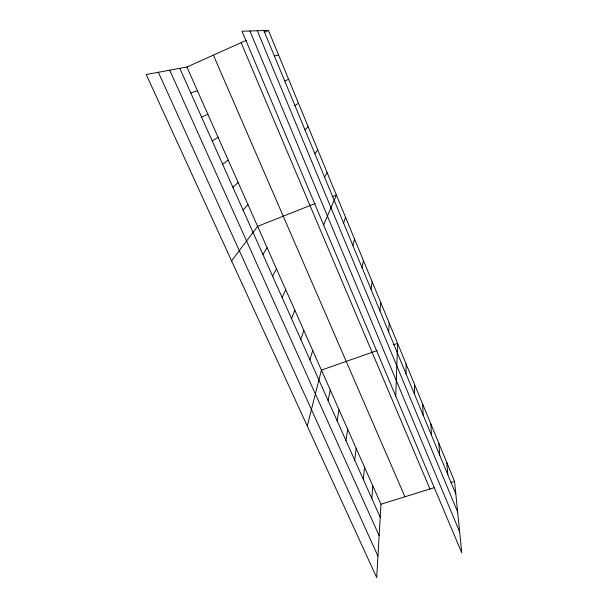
<?xml version="1.0" encoding="UTF-8"?>
<svg xmlns="http://www.w3.org/2000/svg" width="608" height="608" viewBox="0 0 608 608"><rect width="100%" height="100%" fill="white"/><g stroke="black" fill="none" stroke-linecap="round" stroke-linejoin="round"><path stroke-width="0.91" d="M406.007 373.768L406.083 363.941M395.747 396.15L397.594 343.36L393.33 344.858M186.884 67.017L380.958 504.207L376.709 577.6L146.232 74.526L186.884 67.017L246.21 40.371M388.649 331.862L389.226 323.091M371.822 498.476L372.81 485.838M363.318 479.431L364.542 467.218M379.909 310.756L380.737 302.533M354.7 460.112L356.159 448.339M371.032 289.332L372.126 281.671M345.952 440.511L347.662 429.195M337.075 420.622L339.044 409.769M362.026 267.581L363.394 260.505M328.062 400.444L330.296 390.078M352.883 245.503L354.525 239.02M307.253 425.995L321.427 370.097L377.196 350.52M309.92 359.807L312.694 350.428M343.596 223.083L345.534 217.223M300.793 339.34L303.84 330.478M291.521 318.584L294.857 310.247M323.631 224.96L336.399 195.1L331.991 196.848M282.12 297.517L285.752 289.72M272.574 276.131L276.503 268.903M324.588 177.202L327.127 172.634M262.884 254.433L267.132 247.783M314.86 153.718L317.718 149.834M231.595 260.855L257.617 226.343L315.278 203.475M243.063 210.034L247.958 204.592M304.98 129.861L308.157 126.677M232.925 187.317L238.161 182.522M222.634 164.259L228.213 160.109M294.941 105.625L298.46 103.17M212.177 140.836L218.112 137.362M264.138 32.323L268.424 30.4L454.564 481.399L461.768 552.87L242.022 31.221L268.424 30.4M284.742 81.001L288.602 79.291M201.56 117.048L207.868 114.274M380.958 504.207L434.34 487.662M451.037 482.486L454.564 481.399M190.768 92.88L197.456 90.828M274.375 55.974L278.593 55.039M158.354 72.291L377.956 556.107M169.723 70.186L379.141 535.656M179.808 68.324L380.205 517.256M213.385 55.115L404.936 496.774M241.11 42.666L429.962 489.022M249.911 30.978L459.656 531.894M257.298 30.75L457.642 511.966M263.842 30.544L455.84 494.068M446.766 462.506L447.838 474.742M438.862 443.354L439.713 455.141M430.844 423.928L431.475 435.244M422.712 404.221L423.115 415.051M414.458 384.226L414.626 394.569"/></g></svg>
